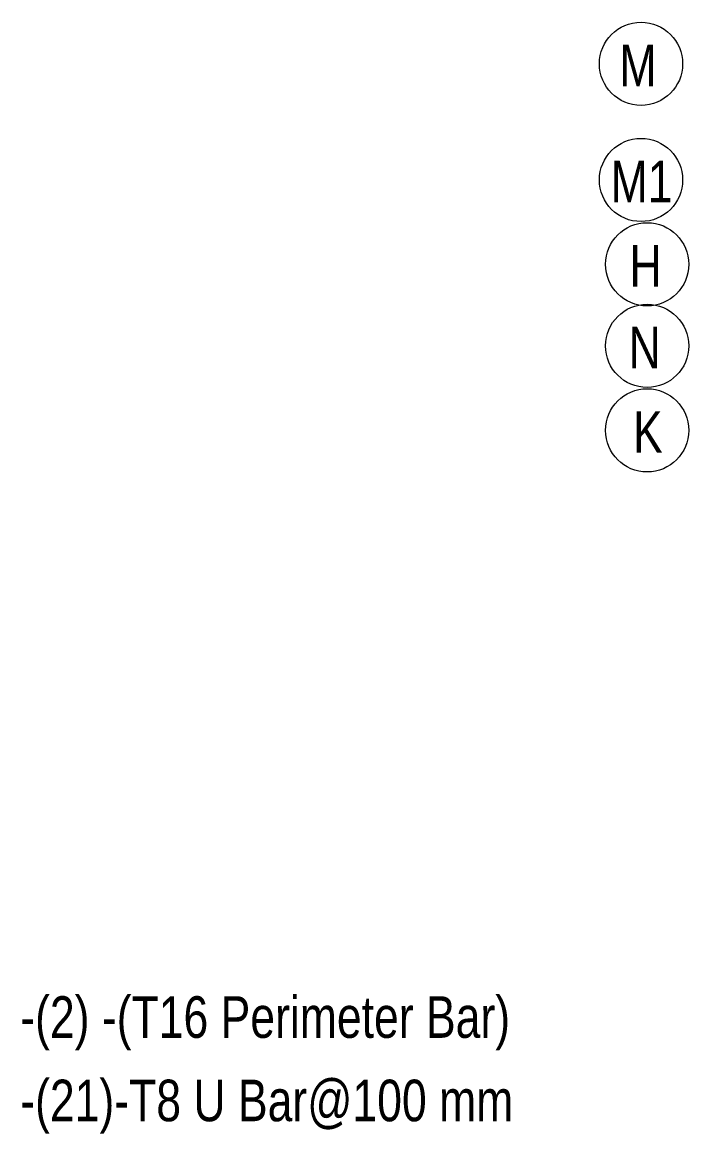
# Model space of a CAD drawing. Header units: millimetres. Extents: x 6744 to 22888, y -3063 to 10037.
# Drawn here: x 18233 to 20235, y -1698 to 1643 of the extents above; entities that cross this region are included whole.
import ezdxf

# ---------------------------------------------------------------- set-up
doc = ezdxf.new("R2010")
doc.units = ezdxf.units.MM
doc.layers.add('S-RBAR-IDEN', color=171, linetype='Continuous', lineweight=9)
doc.styles.add('Nirmala UI Semilight', font='NirmalaS.ttf', dxfattribs={"width": 0.8, "height": 125})

# ---------------------------------------------------------------- blocks, each defined once
blk = doc.blocks.new('M_Rebar Tag_rfa MARK - ARROW-794226-Elevation Right 2')
at = {"layer": 'S-RBAR-IDEN'}
blk.add_circle((10317.4, 1169), 125, dxfattribs=at)
blk = doc.blocks.new('M_Rebar Tag_rfa Dimension - ARROW-793927-Elevation Right 2')
at = {"layer": 'S-RBAR-IDEN'}
blk.add_circle((10335.8, 915.5), 125, dxfattribs=at)

msp = doc.modelspace()

# ---------------------------------------------------------------- block references
at = {"layer": 'S-RBAR-IDEN'}
for name, p in [('M_Rebar Tag_rfa MARK - ARROW-794226-Elevation Right 2', (9773.89542, 348.99233)), ('M_Rebar Tag_rfa MARK - ARROW-794226-Elevation Right 2', (9773.89542, 0)), ('M_Rebar Tag_rfa Dimension - ARROW-793927-Elevation Right 2', (9773.89542, 0)), ('M_Rebar Tag_rfa MARK - ARROW-794226-Elevation Right 2', (9792.29542, -498.72697)), ('M_Rebar Tag_rfa MARK - ARROW-794226-Elevation Right 2', (9792.29542, -752.59625))]:
    msp.add_blockref(name, p, dxfattribs=at)

# ---------------------------------------------------------------- texts
at = {"layer": 'S-RBAR-IDEN', "char_height": 125, "attachment_point": 1, "style": 'Nirmala UI Semilight'}
for s, insert, width in [('M', (20026.5079, 1575.58559), 147.5105), ('M1', (20000.1079, 1226.59326), 211.6455), ('H', (20056.7079, 973.05731), 118.64975), ('N', (20054.1079, 727.8663), 125.06325), ('K', (20067.3079, 473.99701), 92.99575), ('-(2) -(T16 Perimeter Bar)', (18226.92637, -1284.24535), 1747.67875), ('-(21)-T8 U Bar@100 mm', (18226.92637, -1534.91655), 1750.8855)]:
    msp.add_mtext(s, dxfattribs=dict(at, insert=insert, width=width))

doc.saveas('drawing.dxf')
